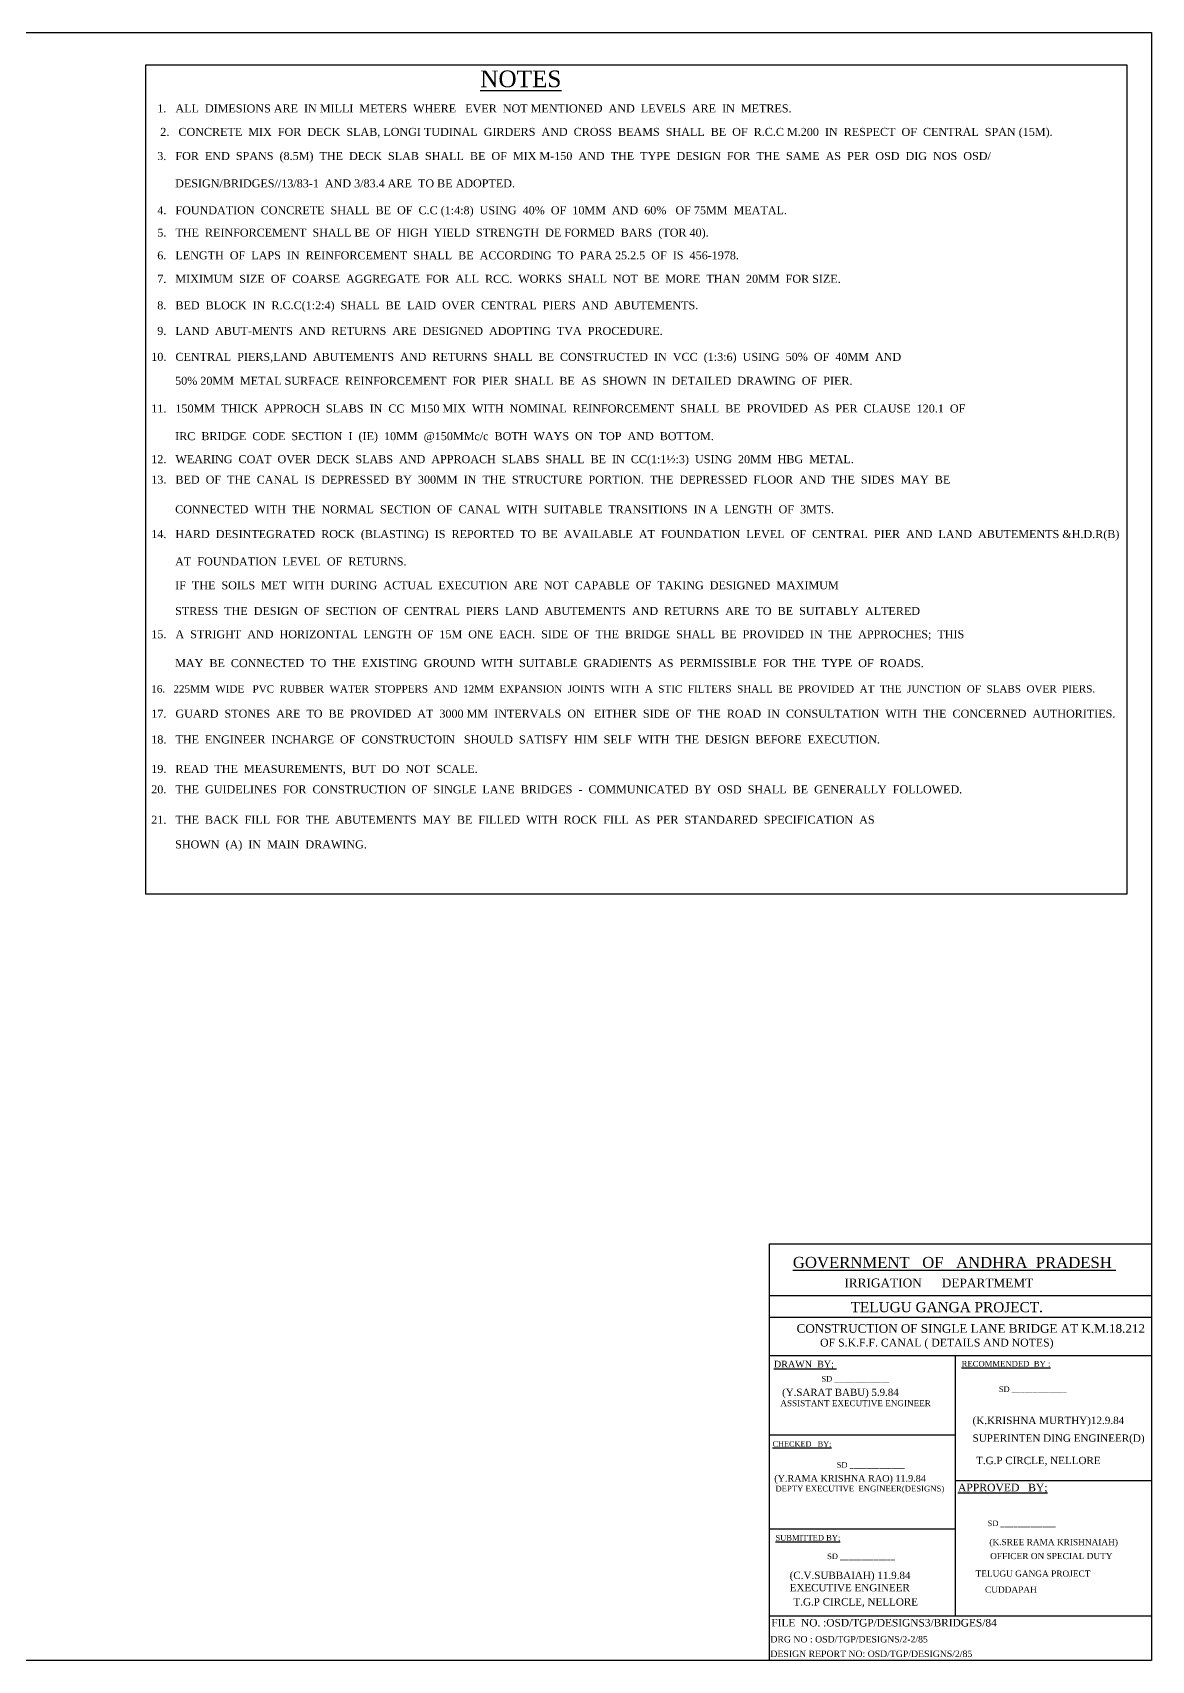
# Model space of a CAD drawing. Header units: millimetres. Extents: x -19421775.1 to -19421736.9, y -53714997.5 to -53714973.1.
# Drawn here: x -19421753.7 to -19421736.92, y -53714997.48 to -53714973.07 of the extents above; entities that cross this region are included whole.
import ezdxf

# ---------------------------------------------------------------- set-up
doc = ezdxf.new("R2010")
doc.units = ezdxf.units.MM
doc.header["$MEASUREMENT"] = 0
doc.layers.add('RAILING', color=4, linetype='Continuous')
doc.layers.add('TEXT', color=7, linetype='Continuous')
doc.layers.add('TITLE', color=7, linetype='Continuous', lineweight=30)
doc.styles.get("Standard").update_dxf_attribs({"font": 'TIMES.TTF', "height": 0.12})

msp = doc.modelspace()

# ---------------------------------------------------------------- linework, layer by layer
at = {"layer": 'RAILING'}
for points in [[(-19421737.288, -53714985.989), (-19421751.997, -53714985.989), (-19421751.997, -53714973.556), (-19421737.288, -53714973.556)], [(-19421737.288, -53714973.556), (-19421737.288, -53714985.989)]]:
    msp.add_lwpolyline(points, dxfattribs=at)
at = {"layer": 'TITLE', "lineweight": 30}
for p, q in [((-19421742.646, -53714997.48), (-19421742.646, -53714991.234)), ((-19421742.646, -53714992.006), (-19421736.921, -53714992.006)), ((-19421742.646, -53714992.335), (-19421736.921, -53714992.335)), ((-19421742.646, -53714992.907), (-19421736.921, -53714992.907)), ((-19421742.646, -53714996.809), (-19421736.921, -53714996.809))]:
    msp.add_line(p, q, dxfattribs=at)
at = {"layer": 'TITLE'}
for p, q in [((-19421736.921, -53714991.234), (-19421736.921, -53714997.48)), ((-19421742.646, -53714994.1), (-19421739.862, -53714994.1)), ((-19421742.646, -53714995.505), (-19421739.862, -53714995.505)), ((-19421736.921, -53714997.48), (-19421742.646, -53714997.48))]:
    msp.add_line(p, q, dxfattribs=at)
msp.add_lwpolyline([(-19421775.06, -53714973.073), (-19421736.921, -53714973.073), (-19421736.921, -53714997.48), (-19421775.06, -53714997.48)], close=True, dxfattribs=at)
at = {"layer": 'TITLE', "lineweight": 30}
for points in [[(-19421742.646, -53714991.234), (-19421736.921, -53714991.234)], [(-19421739.862, -53714992.907), (-19421739.862, -53714996.809)]]:
    msp.add_lwpolyline(points, dxfattribs=at)
at = {"layer": 'TITLE'}
msp.add_lwpolyline([(-19421739.862, -53714994.781), (-19421736.921, -53714994.781)], dxfattribs=at)

# ---------------------------------------------------------------- texts
at = {"layer": 'TEXT'}
for s, height, p in [('%%UNOTES', 0.25, (-19421746.984, -53714973.892)), ('1.   ALL  DIMESIONS ARE  IN MILLI  METERS  WHERE   EVER  NOT MENTIONED  AND  LEVELS  ARE  IN  METRES.', 0.12, (-19421751.826, -53714974.27)), (' 2.   CONCRETE  MIX  FOR  DECK  SLAB, LONGI TUDINAL  GIRDERS  AND  CROSS  BEAMS  SHALL  BE  OF  R.C.C M.200  IN  RESPECT  OF  CENTRAL  SPAN (15M).', 0.12, (-19421751.826, -53714974.622)), ('3.   FOR  END  SPANS  (8.5M)  THE  DECK  SLAB  SHALL  BE  OF  MIX M-150  AND  THE  TYPE  DESIGN  FOR  THE  SAME  AS  PER  OSD  DIG  NOS  OSD/', 0.12, (-19421751.826, -53714974.984)), ('DESIGN/BRIDGES//13/83-1  AND 3/83.4 ARE  TO BE ADOPTED.', 0.12, (-19421751.558, -53714975.394)), ('4.   FOUNDATION  CONCRETE  SHALL  BE  OF  C.C (1:4:8)  USING  40%%%  OF  10MM  AND  60%%%   OF 75MM  MEATAL.', 0.12, (-19421751.826, -53714975.797)), ('5.   THE  REINFORCEMENT  SHALL BE  OF  HIGH  YIELD  STRENGTH  DE FORMED  BARS  (TOR 40).', 0.12, (-19421751.826, -53714976.132)), ('6.   LENGTH  OF  LAPS  IN  REINFORCEMENT  SHALL  BE  ACCORDING  TO  PARA 25.2.5  OF  IS  456-1978.', 0.12, (-19421751.826, -53714976.473)), ('7.   MIXIMUM  SIZE  OF  COARSE  AGGREGATE  FOR  ALL  RCC.  WORKS  SHALL  NOT  BE  MORE  THAN  20MM  FOR SIZE.', 0.12, (-19421751.826, -53714976.825)), ('8.   BED  BLOCK  IN  R.C.C(1:2:4)  SHALL  BE  LAID  OVER  CENTRAL  PIERS  AND  ABUTEMENTS.', 0.12, (-19421751.826, -53714977.222)), ('9.   LAND  ABUT-MENTS  AND  RETURNS  ARE  DESIGNED  ADOPTING  TVA  PROCEDURE.', 0.12, (-19421751.826, -53714977.606)), ('10.   CENTRAL  PIERS,LAND  ABUTEMENTS  AND  RETURNS  SHALL  BE  CONSTRUCTED  IN  VCC  (1:3:6)  USING  50%%%  OF  40MM  AND', 0.12, (-19421751.916, -53714977.995)), ('50%%% 20MM  METAL SURFACE  REINFORCEMENT  FOR  PIER  SHALL  BE  AS  SHOWN  IN  DETAILED  DRAWING  OF  PIER.', 0.12, (-19421751.558, -53714978.354)), ('11.   150MM  THICK  APPROCH  SLABS  IN  CC  M150 MIX  WITH  NOMINAL  REINFORCEMENT  SHALL  BE  PROVIDED  AS  PER  CLAUSE  120.1  OF', 0.12, (-19421751.916, -53714978.769)), ('IRC  BRIDGE  CODE  SECTION  I  (IE)  10MM  @150MMc/c  BOTH  WAYS  ON  TOP  AND  BOTTOM.', 0.12, (-19421751.558, -53714979.184)), ('12.   WEARING  COAT  OVER  DECK  SLABS  AND  APPROACH  SLABS  SHALL  BE  IN  CC(1:1½:3)  USING  20MM  HBG  METAL.', 0.12, (-19421751.916, -53714979.529)), ('13.   BED  OF  THE  CANAL  IS  DEPRESSED  BY  300MM  IN  THE  STRUCTURE  PORTION.  THE  DEPRESSED  FLOOR  AND  THE  SIDES  MAY  BE', 0.12, (-19421751.916, -53714979.836)), ('CONNECTED  WITH  THE  NORMAL  SECTION  OF  CANAL  WITH  SUITABLE  TRANSITIONS  IN A  LENGTH  OF  3MTS.', 0.12, (-19421751.558, -53714980.281)), ('14.   HARD  DESINTEGRATED  ROCK  (BLASTING)  IS  REPORTED  TO  BE  AVAILABLE  AT  FOUNDATION  LEVEL  OF  CENTRAL  PIER  AND  LAND  ABUTEMENTS &H.D.R(B)', 0.12, (-19421751.916, -53714980.652)), ('AT  FOUNDATION  LEVEL  OF  RETURNS.', 0.12, (-19421751.558, -53714981.063)), ('IF  THE  SOILS  MET  WITH  DURING  ACTUAL  EXECUTION  ARE  NOT  CAPABLE  OF  TAKING  DESIGNED  MAXIMUM', 0.12, (-19421751.558, -53714981.42)), ('STRESS  THE  DESIGN  OF  SECTION  OF  CENTRAL  PIERS  LAND  ABUTEMENTS  AND  RETURNS  ARE  TO  BE  SUITABLY  ALTERED', 0.12, (-19421751.558, -53714981.805)), ('15.   A  STRIGHT  AND  HORIZONTAL  LENGTH  OF  15M  ONE  EACH.  SIDE  OF  THE  BRIDGE  SHALL  BE  PROVIDED  IN  THE  APPROCHES;  THIS', 0.12, (-19421751.916, -53714982.154)), ('MAY  BE  CONNECTED  TO  THE  EXISTING  GROUND  WITH  SUITABLE  GRADIENTS  AS  PERMISSIBLE  FOR  THE  TYPE  OF  ROADS.', 0.12, (-19421751.558, -53714982.587)), ('16.   225MM  WIDE   PVC  RUBBER  WATER  STOPPERS  AND  12MM  EXPANSION  JOINTS  WITH  A  STIC  FILTERS  SHALL  BE  PROVIDED  AT  THE  JUNCTION  OF  SLABS  OVER  PIERS.', 0.11, (-19421751.916, -53714982.968)), ('17.   GUARD  STONES  ARE  TO  BE  PROVIDED  AT  3000 MM  INTERVALS  ON   EITHER  SIDE  OF  THE  ROAD  IN  CONSULTATION  WITH  THE  CONCERNED  AUTHORITIES.', 0.12, (-19421751.916, -53714983.345)), ('18.   THE  ENGINEER  INCHARGE  OF  CONSTRUCTOIN   SHOULD  SATISFY  HIM  SELF  WITH  THE  DESIGN  BEFORE  EXECUTION.', 0.12, (-19421751.916, -53714983.732)), ('19.   READ  THE  MEASUREMENTS,  BUT  DO  NOT  SCALE.', 0.12, (-19421751.916, -53714984.173)), ('20.   THE  GUIDELINES  FOR  CONSTRUCTION  OF  SINGLE  LANE  BRIDGES  -  COMMUNICATED  BY  OSD  SHALL  BE  GENERALLY  FOLLOWED.', 0.12, (-19421751.916, -53714984.48)), ('21.   THE  BACK  FILL  FOR  THE  ABUTEMENTS  MAY  BE  FILLED  WITH  ROCK  FILL  AS  PER  STANDARED  SPECIFICATION  AS', 0.12, (-19421751.916, -53714984.935)), ('SHOWN  (A)  IN  MAIN  DRAWING.', 0.12, (-19421751.558, -53714985.305))]:
    msp.add_text(s, height=height, dxfattribs=at).set_placement(p)
at = {"layer": 'TITLE', "lineweight": 30}
for s, height, p in [('%%UGOVERNMENT   OF   ANDHRA  PRADESH ', 0.16564, (-19421742.297, -53714991.595)), ('OF S.K.F.F. CANAL ( DETAILS AND NOTES)', 0.11683, (-19421741.889, -53714992.773))]:
    msp.add_text(s, height=height, dxfattribs=at).set_placement(p)
at = {"layer": 'TITLE'}
for s, height, p in [('IRRIGATION      DEPARTMEMT ', 0.13185, (-19421741.525, -53714991.886)), ('TELUGU GANGA PROJECT.', 0.15168, (-19421741.431, -53714992.259)), ('CONSTRUCTION OF SINGLE LANE BRIDGE AT K.M.18.212', 0.12981, (-19421742.241, -53714992.568)), ('%%UDRAWN  BY; ', 0.10016, (-19421742.581, -53714993.087)), ('%%URECOMMENDED  BY :', 0.08595, (-19421739.767, -53714993.075)), ('SD _____________', 0.0839, (-19421741.869, -53714993.3)), ('ASSISTANT EXECUTIVE ENGINEER', 0.0905, (-19421742.484, -53714993.668)), ('(Y.SARAT BABU) 5.9.84', 0.10818, (-19421742.458, -53714993.514)), ('SD _____________', 0.0839, (-19421739.209, -53714993.455)), ('(K.KRISHNA MURTHY)12.9.84', 0.11017, (-19421739.603, -53714993.936)), ('SUPERINTEN DING ENGINEER(D)', 0.11017, (-19421739.603, -53714994.202)), ('%%UCHECKED   BY;', 0.0809, (-19421742.601, -53714994.275)), ('SD _____________', 0.0839, (-19421741.64, -53714994.591)), ('T.G.P CIRCLE, NELLORE', 0.10988, (-19421739.55, -53714994.537)), ('(Y.RAMA KRISHNA RAO) 11.9.84', 0.1007, (-19421742.576, -53714994.801)), ('DEPTY EXECUTIVE  ENGINEER(DESIGNS)', 0.08607, (-19421742.559, -53714994.947)), ('%%UAPPROVED   BY;', 0.11556, (-19421739.822, -53714994.945)), ('SD _____________', 0.0839, (-19421739.377, -53714995.466)), ('%%USUBMITTED BY;', 0.08424, (-19421742.558, -53714995.683)), ('(K.SREE RAMA KRISHNAIAH)', 0.09245, (-19421739.351, -53714995.752)), ('SD _____________', 0.0839, (-19421741.783, -53714995.961)), ('OFFICER ON SPECIAL DUTY', 0.09245, (-19421739.339, -53714995.961)), ('(C.V.SUBBAIAH) 11.9.84', 0.10988, (-19421742.345, -53714996.259)), ('TELUGU GANGA PROJECT', 0.09245, (-19421739.558, -53714996.224)), ('EXECUTIVE ENGINEER ', 0.10988, (-19421742.345, -53714996.444)), ('CUDDAPAH', 0.0925, (-19421739.416, -53714996.465)), ('T.G.P CIRCLE, NELLORE', 0.10988, (-19421742.288, -53714996.657)), ('FILE  NO. :OSD/TGP/DESIGNS3/BRIDGES/84', 0.11278, (-19421742.619, -53714996.971)), ('DRG NO : OSD/TGP/DESIGNS/2-2/85', 0.09683, (-19421742.634, -53714997.211)), ('DESIGN REPORT NO: OSD/TGP/DESIGNS/2/85', 0.09683, (-19421742.634, -53714997.429))]:
    msp.add_text(s, height=height, dxfattribs=at).set_placement(p)

doc.saveas('drawing.dxf')
